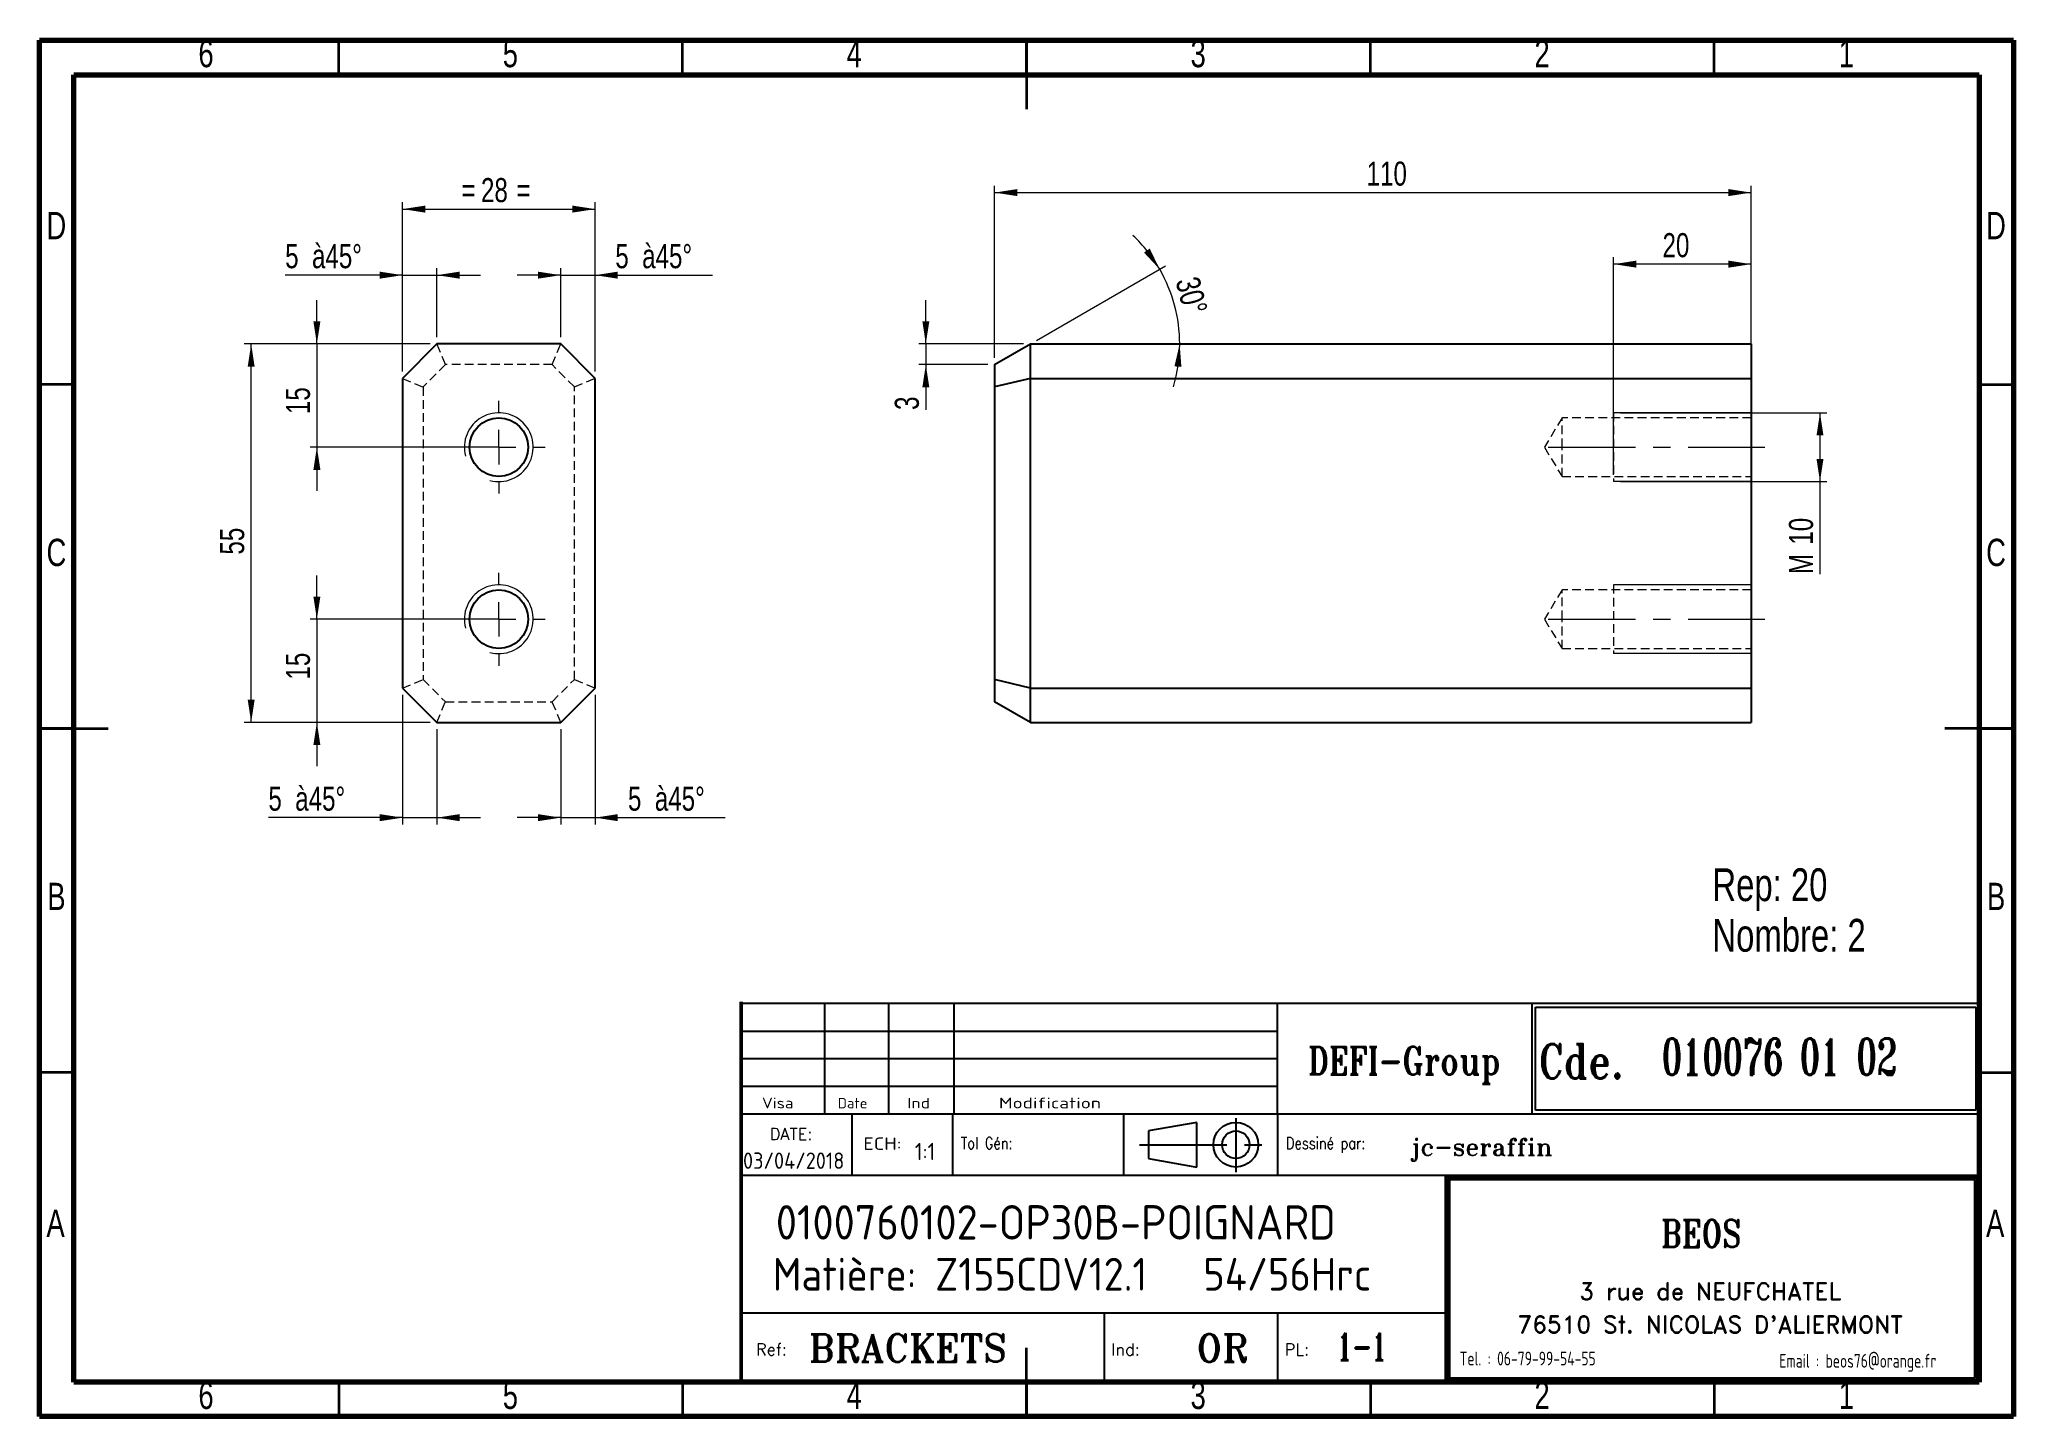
# Model space of a CAD drawing. Header units: millimetres. Extents: x 5 to 292, y 5 to 205.
import ezdxf

# ---------------------------------------------------------------- set-up
doc = ezdxf.new("R2010")
doc.units = ezdxf.units.MM
doc.linetypes.add('CENTERX2', pattern=[20.32, 12.7, -2.54, 2.54, -2.54])
doc.linetypes.add('HIDDEN', pattern=[1.905, 1.27, -0.635])
doc.layers.add('DIMENSIONS', color=176, linetype='Continuous')
doc.styles.add('SLDTEXTSTYLE0', font='TXT', dxfattribs={"width": 0.75})
doc.styles.add('SLDTEXTSTYLE1', font='ISOCP')
doc.styles.add('SLDTEXTSTYLE10', font='ISOCP', dxfattribs={"width": 1.147311})
doc.styles.add('SLDTEXTSTYLE11', font='ISOCP', dxfattribs={"width": 1.385904})
doc.styles.add('SLDTEXTSTYLE12', font='ISOCP', dxfattribs={"width": 1.246461})
doc.styles.add('SLDTEXTSTYLE13', font='ROMAND')
doc.styles.add('SLDTEXTSTYLE2', font='ROMANT', dxfattribs={"width": 0.8})
doc.styles.add('SLDTEXTSTYLE3', font='ISOCP', dxfattribs={"width": 0.8})
doc.styles.add('SLDTEXTSTYLE4', font='ROMANS', dxfattribs={"width": 0.8})
doc.styles.add('SLDTEXTSTYLE5', font='ROMANT')
doc.styles.add('SLDTEXTSTYLE6', font='ROMANS')
doc.styles.add('SLDTEXTSTYLE7', font='ROMANT', dxfattribs={"width": 0.65})
doc.styles.add('SLDTEXTSTYLE8', font='ISOCP', dxfattribs={"width": 1.446157})
doc.styles.add('SLDTEXTSTYLE9', font='ISOCP', dxfattribs={"width": 1.294402})
doc.dimstyles.new('SLDDIMSTYLE0', dxfattribs={"dimtxt": 3.5, "dimasz": 3.302, "dimexe": 0, "dimexo": 0.0625, "dimgap": 0.875, "dimtad": 1, "dimrnd": 1e-09, "dimzin": 12, "dimdsep": 46, "dimtxsty": 'SLDTEXTSTYLE0', "dimsah": 1, "dimcen": 0.09, "dimadec": 0, "dimazin": 3, "dimtfac": 1, "dimtofl": 0, "dimtmove": 0, "dimatfit": 3, "dimfxl": 1, "dimfrac": 2, "dimtolj": 1, "dimtzin": 12, "dimarcsym": 0})
doc.dimstyles.new('SLDDIMSTYLE1', dxfattribs={"dimtxt": 3.5, "dimasz": 3.302, "dimexe": 0, "dimexo": 0.0625, "dimgap": 0.875, "dimtad": 1, "dimrnd": 1e-09, "dimzin": 12, "dimdsep": 46, "dimtxsty": 'SLDTEXTSTYLE0', "dimsah": 1, "dimcen": 0.09, "dimadec": 0, "dimazin": 3, "dimtfac": 1, "dimtmove": 0, "dimatfit": 0, "dimfxl": 1, "dimfrac": 2, "dimtolj": 1, "dimtzin": 12, "dimarcsym": 0})
doc.dimstyles.new('SLDDIMSTYLE2', dxfattribs={"dimtxt": 3.5, "dimasz": 3.302, "dimexe": 0, "dimexo": 0.0625, "dimgap": 0.875, "dimtad": 1, "dimdec": 4, "dimzin": 12, "dimdsep": 46, "dimtxsty": 'SLDTEXTSTYLE0', "dimsah": 1, "dimcen": 0.09, "dimazin": 3, "dimtfac": 1, "dimtofl": 0, "dimtmove": 0, "dimatfit": 3, "dimfxl": 1, "dimfrac": 2, "dimtolj": 1, "dimtzin": 12, "dimarcsym": 0})

# ---------------------------------------------------------------- blocks, each defined once
blk = doc.blocks.new('SW_NOTE_0')
at = {"color": 0, "linetype": 'Continuous', "lineweight": 0, "char_height": 4.763, "attachment_point": 1, "style": 'SLDTEXTSTYLE0'}
for s, insert in [('Rep: 20', (0, 6.14)), ('Nombre: 2', (0, -1.21))]:
    blk.add_mtext(s, dxfattribs=dict(at, insert=insert))
blk = doc.blocks.new('_D')
at = {"color": 7, "linetype": 'Continuous', "lineweight": 18}
for p, q in [((57.78, 156.87), (57.78, 181.47)), ((85.78, 156.87), (85.78, 181.47)), ((57.78, 180.47), (85.78, 180.47))]:
    blk.add_line(p, q, dxfattribs=at)
for points in [[(57.78, 180.47), (61.08, 179.96), (61.08, 180.98)], [(85.78, 180.47), (82.47, 180.98), (82.47, 179.96)]]:
    blk.add_solid(points, dxfattribs=at)
at = {"color": 7, "linetype": 'Continuous', "lineweight": 18, "char_height": 3.5, "attachment_point": 1, "style": 'SLDTEXTSTYLE0'}
for s, insert in [('=', (66.36, 184.98)), ('28', (69.19, 184.98)), ('=', (74.36, 184.98))]:
    blk.add_mtext(s, dxfattribs=dict(at, insert=insert))
blk = doc.blocks.new('_D_1')
at = {"color": 7, "linetype": 'Continuous', "lineweight": 18}
for p, q in [((57.78, 170.87), (40.72, 170.87)), ((57.78, 156.87), (57.78, 171.87)), ((57.78, 170.87), (62.78, 170.87)), ((62.78, 161.87), (62.78, 171.87)), ((62.78, 170.87), (69.13, 170.87))]:
    blk.add_line(p, q, dxfattribs=at)
for points in [[(57.78, 170.87), (54.47, 171.38), (54.47, 170.36)], [(62.78, 170.87), (66.08, 170.36), (66.08, 171.38)]]:
    blk.add_solid(points, dxfattribs=at)
at = {"color": 7, "linetype": 'Continuous', "lineweight": 18, "char_height": 3.5, "attachment_point": 1, "style": 'SLDTEXTSTYLE0'}
for s, insert in [('5', (40.72, 175.38)), ('à45°', (44.62, 175.38))]:
    blk.add_mtext(s, dxfattribs=dict(at, insert=insert))
blk = doc.blocks.new('_D_2')
at = {"color": 7, "linetype": 'Continuous', "lineweight": 18}
for p, q in [((80.78, 170.87), (74.43, 170.87)), ((80.78, 161.87), (80.78, 171.87)), ((80.78, 170.87), (85.78, 170.87)), ((85.78, 156.87), (85.78, 171.87)), ((85.78, 170.87), (102.83, 170.87))]:
    blk.add_line(p, q, dxfattribs=at)
for points in [[(80.78, 170.87), (77.47, 171.38), (77.47, 170.36)], [(85.78, 170.87), (89.08, 170.36), (89.08, 171.38)]]:
    blk.add_solid(points, dxfattribs=at)
at = {"color": 7, "linetype": 'Continuous', "lineweight": 18, "char_height": 3.5, "attachment_point": 1, "style": 'SLDTEXTSTYLE0'}
for s, insert in [('5', (88.72, 175.38)), ('à45°', (92.62, 175.38))]:
    blk.add_mtext(s, dxfattribs=dict(at, insert=insert))
blk = doc.blocks.new('_D_3')
at = {"color": 7, "linetype": 'Continuous', "lineweight": 18}
for p, q in [((57.78, 109.87), (57.78, 91.03)), ((62.78, 104.87), (62.78, 91.03)), ((57.78, 92.03), (38.28, 92.03)), ((57.78, 92.03), (62.78, 92.03)), ((62.78, 92.03), (69.13, 92.03))]:
    blk.add_line(p, q, dxfattribs=at)
for points in [[(57.78, 92.03), (54.47, 92.54), (54.47, 91.52)], [(62.78, 92.03), (66.08, 91.52), (66.08, 92.54)]]:
    blk.add_solid(points, dxfattribs=at)
at = {"color": 7, "linetype": 'Continuous', "lineweight": 18, "char_height": 3.5, "attachment_point": 1, "style": 'SLDTEXTSTYLE0'}
for s, insert in [('5', (38.28, 96.54)), ('à45°', (42.18, 96.54))]:
    blk.add_mtext(s, dxfattribs=dict(at, insert=insert))
blk = doc.blocks.new('_D_4')
at = {"color": 7, "linetype": 'Continuous', "lineweight": 18}
for p, q in [((85.78, 109.87), (85.78, 91.03)), ((80.78, 104.87), (80.78, 91.03)), ((80.78, 92.03), (74.43, 92.03)), ((80.78, 92.03), (85.78, 92.03)), ((85.78, 92.03), (104.67, 92.03))]:
    blk.add_line(p, q, dxfattribs=at)
for points in [[(80.78, 92.03), (77.47, 92.54), (77.47, 91.52)], [(85.78, 92.03), (89.08, 91.52), (89.08, 92.54)]]:
    blk.add_solid(points, dxfattribs=at)
at = {"color": 7, "linetype": 'Continuous', "lineweight": 18, "char_height": 3.5, "attachment_point": 1, "style": 'SLDTEXTSTYLE0'}
for s, insert in [('5', (90.56, 96.54)), ('à45°', (94.46, 96.54))]:
    blk.add_mtext(s, dxfattribs=dict(at, insert=insert))
blk = doc.blocks.new('_D_5')
at = {"color": 7, "linetype": 'Continuous', "lineweight": 18}
for p, q in [((45.33, 160.87), (45.33, 167.22)), ((61.78, 160.87), (44.33, 160.87)), ((45.33, 160.87), (45.33, 145.87)), ((70.78, 145.87), (44.33, 145.87)), ((45.33, 145.87), (45.33, 139.52))]:
    blk.add_line(p, q, dxfattribs=at)
for points in [[(45.33, 160.87), (45.84, 164.17), (44.82, 164.17)], [(45.33, 145.87), (44.82, 142.57), (45.84, 142.57)]]:
    blk.add_solid(points, dxfattribs=at)
at = {"color": 7, "linetype": 'Continuous', "lineweight": 18, "insert": (40.82, 150.68), "char_height": 3.5, "attachment_point": 1, "rotation": 90, "style": 'SLDTEXTSTYLE0'}
blk.add_mtext('15', dxfattribs=at)
blk = doc.blocks.new('_D_6')
at = {"color": 7, "linetype": 'Continuous', "lineweight": 18}
for p, q in [((45.33, 120.87), (45.33, 127.22)), ((70.78, 120.87), (44.33, 120.87)), ((45.33, 120.87), (45.33, 105.87)), ((61.78, 105.87), (44.33, 105.87)), ((45.33, 105.87), (45.33, 99.52))]:
    blk.add_line(p, q, dxfattribs=at)
for points in [[(45.33, 120.87), (45.84, 124.17), (44.82, 124.17)], [(45.33, 105.87), (44.82, 102.57), (45.84, 102.57)]]:
    blk.add_solid(points, dxfattribs=at)
at = {"color": 7, "linetype": 'Continuous', "lineweight": 18, "insert": (40.82, 112.1), "char_height": 3.5, "attachment_point": 1, "rotation": 90, "style": 'SLDTEXTSTYLE0'}
blk.add_mtext('15', dxfattribs=at)
blk = doc.blocks.new('_D_7')
at = {"color": 7, "linetype": 'Continuous', "lineweight": 18}
for p, q in [((61.78, 160.87), (34.78, 160.87)), ((35.78, 105.87), (35.78, 160.87)), ((61.78, 105.87), (34.78, 105.87))]:
    blk.add_line(p, q, dxfattribs=at)
for points in [[(35.78, 160.87), (35.27, 157.57), (36.28, 157.57)], [(35.78, 105.87), (36.28, 109.17), (35.27, 109.17)]]:
    blk.add_solid(points, dxfattribs=at)
at = {"color": 7, "linetype": 'Continuous', "lineweight": 18, "insert": (31.26, 130.26), "char_height": 3.5, "attachment_point": 1, "rotation": 90, "style": 'SLDTEXTSTYLE0'}
blk.add_mtext('55', dxfattribs=at)
blk = doc.blocks.new('SW_CENTERMARKSYMBOL_0')
at = {"color": 0, "linetype": 'Continuous', "lineweight": 0}
for p, q in [((0, 5), (0, 6.75)), ((-5, 0), (-6.75, 0)), ((0, 0), (-2.5, 0)), ((0, 0), (0, 2.5)), ((0, 0), (0, -2.5)), ((0, 0), (2.5, 0)), ((5, 0), (6.75, 0)), ((0, -5), (0, -6.75))]:
    blk.add_line(p, q, dxfattribs=at)
blk = doc.blocks.new('SW_CENTERMARKSYMBOL_1')
at = {"color": 0, "linetype": 'Continuous', "lineweight": 0}
for p, q in [((0, 5), (0, 6.75)), ((-5, 0), (-6.75, 0)), ((0, 0), (-2.5, 0)), ((0, 0), (0, 2.5)), ((0, 0), (0, -2.5)), ((0, 0), (2.5, 0)), ((5, 0), (6.75, 0)), ((0, -5), (0, -6.75))]:
    blk.add_line(p, q, dxfattribs=at)
blk = doc.blocks.new('_D_8')
at = {"color": 7, "linetype": 'Continuous', "lineweight": 18}
blk.add_line((149.93, 161.37), (168.72, 172.22), dxfattribs=at)
for start, end in [(30, 46.6093), (0, 30), (343.3907, 0)]:
    blk.add_arc((149.06, 160.87), 21.71, start, end, dxfattribs=at)
for points in [[(167.86, 171.72), (166.42, 174.73), (165.58, 174.16)], [(170.77, 160.87), (170.01, 157.61), (171.02, 157.54)]]:
    blk.add_solid(points, dxfattribs=at)
at = {"color": 7, "linetype": 'Continuous', "lineweight": 18, "insert": (173.53, 170.91), "char_height": 3.5, "attachment_point": 1, "rotation": 284.6618, "style": 'SLDTEXTSTYLE0'}
blk.add_mtext('30°', dxfattribs=at)
blk = doc.blocks.new('_D_9')
at = {"color": 7, "linetype": 'Continuous', "lineweight": 18}
for p, q in [((133.86, 160.87), (133.86, 167.22)), ((148.06, 160.87), (132.86, 160.87)), ((133.86, 160.87), (133.86, 157.87)), ((142.86, 157.87), (132.86, 157.87)), ((133.86, 157.87), (133.86, 151.28))]:
    blk.add_line(p, q, dxfattribs=at)
for points in [[(133.86, 160.87), (134.37, 164.17), (133.36, 164.17)], [(133.86, 157.87), (133.36, 154.57), (134.37, 154.57)]]:
    blk.add_solid(points, dxfattribs=at)
at = {"color": 7, "linetype": 'Continuous', "lineweight": 18, "insert": (129.35, 151.28), "char_height": 3.5, "attachment_point": 1, "rotation": 90, "style": 'SLDTEXTSTYLE0'}
blk.add_mtext('3', dxfattribs=at)
blk = doc.blocks.new('_D_10')
at = {"color": 7, "linetype": 'Continuous', "lineweight": 18}
for p, q in [((143.86, 158.87), (143.86, 183.87)), ((253.86, 161.87), (253.86, 183.87)), ((143.86, 182.87), (253.86, 182.87))]:
    blk.add_line(p, q, dxfattribs=at)
for points in [[(143.86, 182.87), (147.17, 182.36), (147.17, 183.38)], [(253.86, 182.87), (250.56, 183.38), (250.56, 182.36)]]:
    blk.add_solid(points, dxfattribs=at)
at = {"color": 7, "linetype": 'Continuous', "lineweight": 18, "insert": (197.95, 187.38), "char_height": 3.5, "attachment_point": 1, "style": 'SLDTEXTSTYLE0'}
blk.add_mtext('110', dxfattribs=at)
blk = doc.blocks.new('_D_11')
at = {"color": 7, "linetype": 'Continuous', "lineweight": 18}
for p, q in [((233.86, 141.87), (233.86, 173.47)), ((253.86, 172.47), (233.86, 172.47)), ((253.86, 141.87), (253.86, 173.47))]:
    blk.add_line(p, q, dxfattribs=at)
for points in [[(233.86, 172.47), (237.17, 171.96), (237.17, 172.98)], [(253.86, 172.47), (250.56, 172.98), (250.56, 171.96)]]:
    blk.add_solid(points, dxfattribs=at)
at = {"color": 7, "linetype": 'Continuous', "lineweight": 18, "insert": (240.97, 176.98), "char_height": 3.5, "attachment_point": 1, "style": 'SLDTEXTSTYLE0'}
blk.add_mtext('20', dxfattribs=at)
blk = doc.blocks.new('_D_12')
at = {"color": 7, "linetype": 'Continuous', "lineweight": 18}
for p, q in [((234.86, 150.87), (264.86, 150.87)), ((263.86, 150.87), (263.86, 140.87)), ((234.86, 140.87), (264.86, 140.87)), ((263.86, 140.87), (263.86, 127.42))]:
    blk.add_line(p, q, dxfattribs=at)
for points in [[(263.86, 150.87), (263.36, 147.57), (264.37, 147.57)], [(263.86, 140.87), (264.37, 144.17), (263.36, 144.17)]]:
    blk.add_solid(points, dxfattribs=at)
at = {"color": 7, "linetype": 'Continuous', "lineweight": 18, "char_height": 3.5, "attachment_point": 1, "rotation": 90, "style": 'SLDTEXTSTYLE0'}
for s, insert in [('10', (259.35, 131.7)), ('M', (259.35, 127.42))]:
    blk.add_mtext(s, dxfattribs=dict(at, insert=insert))

msp = doc.modelspace()

# ---------------------------------------------------------------- linework, layer by layer
at = {"color": 7, "linetype": 'Continuous', "lineweight": 70}
for p, q in [((5, 5), (5, 205)), ((5, 205), (292, 205)), ((292, 205), (292, 5)), ((10, 10), (10, 200)), ((10, 200), (287, 200)), ((287, 200), (287, 10)), ((287, 10), (10, 10)), ((292, 5), (5, 5))]:
    msp.add_line(p, q, dxfattribs=at)
at = {"color": 7, "linetype": 'Continuous', "lineweight": 35}
for p, q in [((48.5, 200), (48.5, 205)), ((98.5, 200), (98.5, 205)), ((148.5, 205.001), (148.5, 194.999)), ((148.5, 200), (148.5, 205)), ((198.5, 200), (198.5, 205)), ((248.5, 200), (248.5, 205)), ((10, 155), (5, 155)), ((287, 155), (292, 155)), ((4.999, 105), (15.001, 105)), ((10, 105), (5, 105)), ((292.001, 105), (281.999, 105)), ((287, 105), (292, 105)), ((10, 55), (5, 55)), ((287, 55), (292, 55)), ((148.5, 4.999), (148.5, 15.001)), ((48.5, 10), (48.5, 5)), ((98.5, 10), (98.5, 5)), ((148.5, 10), (148.5, 5)), ((198.5, 10), (198.5, 5)), ((248.5, 10), (248.5, 5))]:
    msp.add_line(p, q, dxfattribs=at)
at = {"color": 7, "linetype": 'Continuous', "lineweight": 25}
for p, q in [((62.77555, 160.86797), (57.77555, 155.86797)), ((80.77555, 160.86797), (62.77555, 160.86797)), ((85.77555, 155.86797), (80.77555, 160.86797)), ((143.86406, 157.86797), (149.06021, 160.86797)), ((149.06021, 155.86797), (149.06021, 160.86797)), ((149.06021, 160.86797), (253.86406, 160.86797)), ((253.86406, 160.86797), (253.86406, 155.86797)), ((143.86406, 157.86797), (143.86406, 154.62533)), ((57.77555, 155.86797), (57.77555, 110.86797)), ((85.77555, 110.86797), (85.77555, 155.86797)), ((149.06021, 155.86797), (143.86406, 154.62533)), ((149.06021, 110.86797), (149.06021, 155.86797)), ((149.06021, 155.86797), (253.86406, 155.86797)), ((253.86406, 155.86797), (253.86406, 110.86797)), ((143.86406, 154.62533), (143.86406, 112.11061)), ((143.86406, 112.11061), (143.86406, 108.86797)), ((149.06021, 110.86797), (143.86406, 112.11061)), ((57.77555, 110.86797), (62.77555, 105.86797)), ((80.77555, 105.86797), (85.77555, 110.86797)), ((149.06021, 105.86797), (149.06021, 110.86797)), ((149.06021, 110.86797), (253.86406, 110.86797)), ((253.86406, 110.86797), (253.86406, 105.86797)), ((149.06021, 105.86797), (143.86406, 108.86797)), ((62.77555, 105.86797), (80.77555, 105.86797)), ((149.06021, 105.86797), (253.86406, 105.86797))]:
    msp.add_line(p, q, dxfattribs=at)
at = {"color": 7, "linetype": 'HIDDEN', "lineweight": 18}
for p, q in [((64.01819, 157.86797), (62.77555, 160.86797)), ((79.53291, 157.86797), (80.77555, 160.86797)), ((64.01819, 157.86797), (60.77555, 154.62533)), ((79.53291, 157.86797), (64.01819, 157.86797)), ((82.77555, 154.62533), (79.53291, 157.86797)), ((57.77555, 155.86797), (60.77555, 154.62533)), ((82.77555, 154.62533), (85.77555, 155.86797)), ((60.77555, 154.62533), (60.77555, 112.11061)), ((82.77555, 112.11061), (82.77555, 154.62533)), ((226.36406, 150.11797), (223.8104, 145.86797)), ((226.36406, 145.86797), (226.36406, 150.11797)), ((253.86406, 150.11797), (226.36406, 150.11797)), ((233.86406, 150.86797), (233.86406, 140.86797)), ((223.8104, 145.86797), (226.36406, 141.61797)), ((226.36406, 141.61797), (226.36406, 145.86797)), ((226.36406, 141.61797), (253.86406, 141.61797)), ((226.36406, 125.11797), (223.8104, 120.86797)), ((226.36406, 120.86797), (226.36406, 125.11797)), ((253.86406, 125.11797), (226.36406, 125.11797)), ((233.86406, 125.86797), (233.86406, 115.86797)), ((223.8104, 120.86797), (226.36406, 116.61797)), ((226.36406, 116.61797), (226.36406, 120.86797)), ((226.36406, 116.61797), (253.86406, 116.61797)), ((57.77555, 110.86797), (60.77555, 112.11061)), ((60.77555, 112.11061), (64.01819, 108.86797)), ((79.53291, 108.86797), (82.77555, 112.11061)), ((82.77555, 112.11061), (85.77555, 110.86797)), ((62.77555, 105.86797), (64.01819, 108.86797)), ((64.01819, 108.86797), (79.53291, 108.86797)), ((80.77555, 105.86797), (79.53291, 108.86797))]:
    msp.add_line(p, q, dxfattribs=at)
at = {"color": 7, "linetype": 'Continuous', "lineweight": 18}
for p, q in [((253.86406, 150.86797), (233.86406, 150.86797)), ((253.86406, 140.86797), (233.86406, 140.86797)), ((253.86406, 125.86797), (233.86406, 125.86797)), ((253.86406, 115.86797), (233.86406, 115.86797))]:
    msp.add_line(p, q, dxfattribs=at)
at = {"color": 7, "linetype": 'CENTERX2', "lineweight": 18}
for p, q in [((224.36406, 145.86797), (255.86406, 145.86797)), ((224.36406, 120.86797), (255.86406, 120.86797))]:
    msp.add_line(p, q, dxfattribs=at)
at = {"color": 7, "linetype": 'Continuous', "lineweight": 50}
msp.add_line((107, 65.25), (107, 10), dxfattribs=at)
at = {"color": 7, "linetype": 'Continuous', "lineweight": 25}
for centre in [(71.77555, 145.86797), (71.77555, 120.86797)]:
    msp.add_circle(centre, 4.25, dxfattribs=at)
at = {"color": 7, "linetype": 'Continuous', "lineweight": 18}
for centre in [(71.77555, 145.86797), (71.77555, 120.86797)]:
    msp.add_arc(centre, 5, 255, 195, dxfattribs=at)
at = {"layer": 'DIMENSIONS', "color": 3}
for p, q in [((185, 65), (106.92476, 65)), ((119.19244, 49), (119.19244, 65)), ((128.49782, 49), (128.49782, 65)), ((137.96646, 49), (137.96646, 65)), ((107, 61), (185, 61)), ((185, 57), (107, 57)), ((107, 53), (185, 53))]:
    msp.add_line(p, q, dxfattribs=at)
at = {"layer": 'DIMENSIONS', "color": 6}
for p, q in [((106.92476, 65), (106.92476, 10)), ((287, 10), (287, 65)), ((287, 40), (209.38409, 40)), ((209.38409, 40), (209.38409, 10)), ((286.8, 39.8), (209.58409, 39.8)), ((209.58409, 39.8), (209.58409, 10.2)), ((286.6, 39.6), (209.78409, 39.6)), ((209.78409, 39.6), (209.78409, 10.4)), ((286.4, 39.4), (209.98409, 39.4)), ((209.98409, 39.4), (209.98409, 10.6)), ((286.4, 10.6), (286.4, 39.4)), ((286.6, 10.4), (286.6, 39.6)), ((286.8, 10.2), (286.8, 39.8)), ((106.92476, 10), (287, 10)), ((209.58409, 10.2), (286.8, 10.2)), ((209.78409, 10.4), (286.6, 10.4)), ((209.98409, 10.6), (286.4, 10.6))]:
    msp.add_line(p, q, dxfattribs=at)
at = {"layer": 'DIMENSIONS', "color": 1}
for p, q in [((287, 65), (185, 65)), ((185, 49), (185, 65)), ((222, 49), (222, 65)), ((222.5, 49.5), (222.5, 64.5)), ((222.5, 64.5), (286.5, 64.5)), ((286.5, 64.5), (286.5, 49.5)), ((107, 49), (287, 49)), ((123.11049, 49), (123.11049, 40)), ((137.73069, 49), (137.73069, 40)), ((162.62034, 49), (162.62034, 40)), ((185, 49), (185, 40)), ((286.5, 49.5), (222.5, 49.5)), ((209.38409, 40), (107, 40)), ((209.38409, 20), (107, 20)), ((159.79154, 20), (159.79154, 10)), ((185, 20), (185, 10))]:
    msp.add_line(p, q, dxfattribs=at)
at = {"layer": 'DIMENSIONS'}
for p, q in [((222.5, 49.5), (222.5, 64.5)), ((222.5, 64.5), (286.5, 64.5)), ((286.5, 64.5), (286.5, 49.5)), ((286.5, 49.5), (222.5, 49.5))]:
    msp.add_line(p, q, dxfattribs=at)
at = {"layer": 'DIMENSIONS', "color": 7}
for p, q in [((173.24368, 47.75), (166.24368, 46.5)), ((166.24368, 46.5), (166.24368, 42.5)), ((173.24368, 41.25), (173.24368, 47.75)), ((166.24368, 42.5), (173.24368, 41.25))]:
    msp.add_line(p, q, dxfattribs=at)
at = {"layer": 'DIMENSIONS', "color": 3, "linetype": 'CENTERX2'}
for p, q in [((178.93393, 48.34798), (178.93393, 40.51332)), ((164.94646, 44.5), (183.20111, 44.5))]:
    msp.add_line(p, q, dxfattribs=at)
at = {"layer": 'DIMENSIONS', "color": 7}
for radius in [3.25, 2]:
    msp.add_circle((178.93393, 44.5), radius, dxfattribs=at)

# ---------------------------------------------------------------- block references
at = {"color": 7, "linetype": 'Continuous', "lineweight": 0}
for name, p in [('SW_CENTERMARKSYMBOL_1', (71.77555, 145.86797)), ('SW_CENTERMARKSYMBOL_0', (71.77555, 120.86797)), ('SW_NOTE_0', (248.21855, 78.52611))]:
    msp.add_blockref(name, p, dxfattribs=at)

# ---------------------------------------------------------------- texts
at = {"color": 7, "linetype": 'Continuous', "lineweight": 0, "char_height": 3.96875, "attachment_point": 2, "style": 'SLDTEXTSTYLE0'}
for s, insert in [('6', (29.21004, 205.06015)), ('5', (73.46004, 205.06015)), ('4', (123.46004, 205.06015)), ('3', (173.46004, 205.06015)), ('2', (223.46004, 205.06015)), ('1', (267.71004, 205.06015)), ('D', (7.45269, 180.06015)), ('D', (289.45269, 180.06015)), ('C', (7.45866, 132.56015)), ('C', (289.45866, 132.56015)), ('B', (7.4706, 82.56015)), ('B', (289.4706, 82.56015)), ('A', (7.33969, 35.06015)), ('A', (289.33969, 35.06015)), ('6', (29.21004, 10.06015)), ('5', (73.46004, 10.06015)), ('4', (123.46004, 10.06015)), ('3', (173.46004, 10.06015)), ('2', (223.46004, 10.06015)), ('1', (267.71004, 10.06015))]:
    msp.add_mtext(s, dxfattribs=dict(at, insert=insert))
at = {"layer": 'DIMENSIONS'}
for s, insert, char_height, attachment_point, style in [('DEFI-Group', (203.4195, 58.70072), 4, 2, 'SLDTEXTSTYLE2'), ('Cde.', (223, 59.12589), 5, 1, 'SLDTEXTSTYLE2'), ('010076 01 02', (240.87659, 59.93983), 5.2916667, 1, 'SLDTEXTSTYLE7'), ('Visa', (110.04116, 51.34751), 1.567052, 1, 'SLDTEXTSTYLE12'), ('Date', (121.06736, 51.28334), 1.492431, 1, 'SLDTEXTSTYLE10'), ('Ind', (131.17125, 51.28334), 1.492431, 1, 'SLDTEXTSTYLE11'), ('Modification', (144.48919, 51.34751), 1.5670523, 1, 'SLDTEXTSTYLE8'), ('DATE:', (111.15647, 46.91526), 1.727675, 1, 'SLDTEXTSTYLE6'), ('03/04/2018', (107.28608, 43.36811), 2.38125, 1, 'SLDTEXTSTYLE1'), ('ECH:', (124.78774, 45.55991), 1.814059, 1, 'SLDTEXTSTYLE9'), ('1:1', (132.26275, 44.76372), 2.5, 1, 'SLDTEXTSTYLE1'), ('Tol Gén:', (138.95157, 45.59841), 1.727675, 1, 'SLDTEXTSTYLE4'), ('Dessiné par:', (186.22087, 45.59841), 1.7276752, 1, 'SLDTEXTSTYLE4'), ('jc-seraffin', (204.35515, 45.41997), 2.5, 1, 'SLDTEXTSTYLE5'), ('0100760102-OP30B-POIGNARD', (112.05686, 35.7143), 5, 1, 'SLDTEXTSTYLE1'), ('BEOS', (246.57079, 33.59488), 4, 2, 'SLDTEXTSTYLE2'), ('Matière: Z155CDV12.1   54/56Hrc', (111.60273, 28.05319), 4.7625, 1, 'SLDTEXTSTYLE1'), ('3 rue de NEUFCHATEL', (247.90924, 24.44835), 2.5, 2, 'SLDTEXTSTYLE13'), ("76510 St. NICOLAS D'ALIERMONT", (247.90254, 19.62324), 2.5, 2, 'SLDTEXTSTYLE13'), ('Ref:', (109.16807, 15.59841), 1.727675, 1, 'SLDTEXTSTYLE6'), ('BRACKETS', (116.83863, 16.95138), 4, 1, 'SLDTEXTSTYLE5'), ('Ind:', (160.82565, 15.59841), 1.727675, 1, 'SLDTEXTSTYLE6'), ('OR', (173.19394, 16.95138), 4, 1, 'SLDTEXTSTYLE5'), ('PL:', (186.03411, 15.59841), 1.727675, 1, 'SLDTEXTSTYLE6'), ('1-1', (193.65089, 17.17305), 4, 1, 'SLDTEXTSTYLE7'), ('Tel. : 06-79-99-54-55', (221.36027, 14.42858), 2, 2, 'SLDTEXTSTYLE3'), ('Email : beos76@orange.fr', (269.37248, 14.0972), 2, 2, 'SLDTEXTSTYLE3')]:
    msp.add_mtext(s, dxfattribs=dict(at, insert=insert, char_height=char_height, attachment_point=attachment_point, style=style))

# ---------------------------------------------------------------- dimensions: what is measured, and where the dimension line sits
at = {"color": 7, "linetype": 'Continuous', "lineweight": 18}
for base, p1, p2, dimstyle, picture, middle in [((253.86406, 182.86797), (143.86406, 157.86797), (253.86406, 160.86797), 'SLDDIMSTYLE0', '_D_10', (201.83178, 182.86797)), ((233.86406, 172.47213), (253.86406, 140.86797), (233.86406, 140.86797), 'SLDDIMSTYLE1', '_D_11', (243.55452, 172.47213))]:
    dim = msp.add_linear_dim(base=base, p1=p1, p2=p2, dimstyle=dimstyle, dxfattribs=at)
    dim.commit()
    dim.dimension.update_dxf_attribs({"geometry": picture, "text_midpoint": middle, "dimtype": 160})
for base, p1, p2, text, dimstyle, picture, middle in [((85.77555, 180.46944), (57.77555, 155.86797), (85.77555, 155.86797), '=<>=', 'SLDDIMSTYLE0', '_D', (71.77555, 180.46944)), ((62.77555, 170.86797), (57.77555, 155.86797), (62.77555, 160.86797), '<> à45°', 'SLDDIMSTYLE1', '_D_1', (47.77555, 170.86797)), ((85.77555, 170.86797), (80.77555, 160.86797), (85.77555, 155.86797), '<> à45°', 'SLDDIMSTYLE1', '_D_2', (95.77555, 170.86797)), ((62.77555, 92.02738), (57.77555, 110.86797), (62.77555, 105.86797), '<> à45°', 'SLDDIMSTYLE1', '_D_3', (45.33154, 92.02738)), ((85.77555, 92.02738), (80.77555, 105.86797), (85.77555, 110.86797), '<> à45°', 'SLDDIMSTYLE1', '_D_4', (97.61222, 92.02738))]:
    dim = msp.add_linear_dim(base=base, p1=p1, p2=p2, text=text, dimstyle=dimstyle, dxfattribs=at)
    dim.commit()
    dim.dimension.update_dxf_attribs({"geometry": picture, "text_midpoint": middle, "dimtype": 160})
dim = msp.add_angular_dim_2l(base=(170.02686, 166.48597), line1=((143.86406, 157.86797), (149.06021, 160.86797)), line2=((253.86406, 160.86797), (149.06021, 160.86797)), dimstyle='SLDDIMSTYLE2', dxfattribs=at)
dim.commit()
dim.dimension.update_dxf_attribs({"geometry": '_D_8', "text_midpoint": (170.05966, 166.3621), "dimtype": 162})
for base, p1, p2, dimstyle, picture, middle in [((45.33154, 145.86797), (62.77555, 160.86797), (71.77555, 145.86797), 'SLDDIMSTYLE1', '_D_5', (45.33154, 153.26919)), ((133.86406, 157.86797), (149.06021, 160.86797), (143.86406, 157.86797), 'SLDDIMSTYLE1', '_D_9', (133.86406, 152.5709)), ((35.77555, 160.86797), (62.77555, 105.86797), (62.77555, 160.86797), 'SLDDIMSTYLE0', '_D_7', (35.77555, 132.84425)), ((45.33154, 105.86797), (71.77555, 120.86797), (62.77555, 105.86797), 'SLDDIMSTYLE1', '_D_6', (45.33154, 114.68875))]:
    dim = msp.add_linear_dim(base=base, p1=p1, p2=p2, angle=90, dimstyle=dimstyle, dxfattribs=at)
    dim.commit()
    dim.dimension.update_dxf_attribs({"geometry": picture, "text_midpoint": middle, "dimtype": 160})
dim = msp.add_linear_dim(base=(263.86406, 140.86797), p1=(233.86406, 150.86797), p2=(233.86406, 140.86797), angle=90, text='M10<>', dimstyle='SLDDIMSTYLE0', dxfattribs=at)
dim.commit()
dim.dimension.update_dxf_attribs({"geometry": '_D_12', "text_midpoint": (263.86406, 132.14597), "dimtype": 160})

doc.saveas('drawing.dxf')
